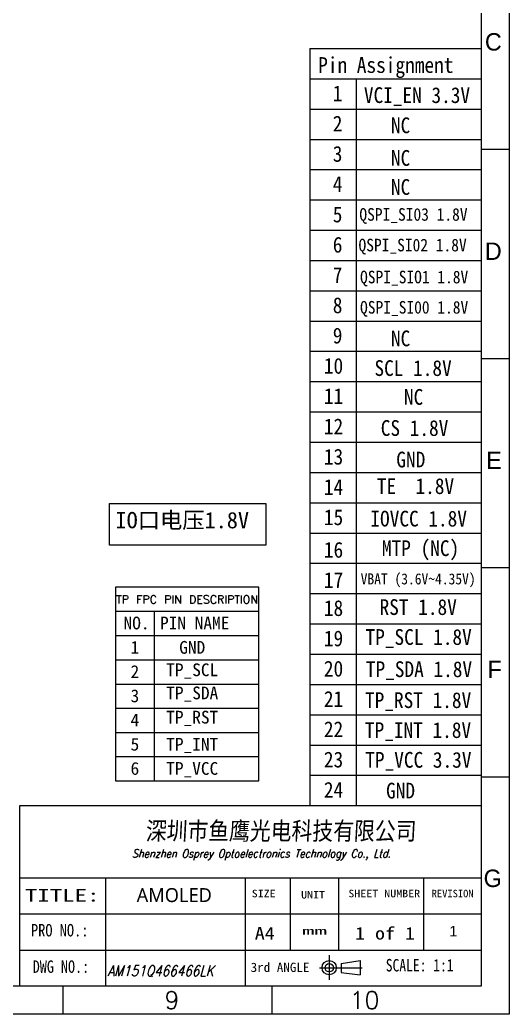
# Model space of a CAD drawing. Header units: millimetres. Extents: x -19 to 3409, y 490 to 920.
# Drawn here: x 2634.9 to 2705.8, y 644.2 to 788.3 of the extents above; entities that cross this region are included whole.
import ezdxf
from ezdxf.enums import TextEntityAlignment as Align

# ---------------------------------------------------------------- set-up
doc = ezdxf.new("R2010")
doc.units = ezdxf.units.MM
doc.layers.get('0').update_dxf_attribs({"lineweight": 5})
doc.layers.add('tableText', color=4, linetype='Continuous')
doc.layers.add('图框', color=7, linetype='Continuous', lineweight=5)
doc.styles.get("Standard").update_dxf_attribs({"font": 'txt', "bigfont": 'gbcbig.shx'})
doc.styles.add('STYLE1', font='', dxfattribs={"width": 0.9})
doc.styles.add('TEXTSTYLE_0', font='txt', dxfattribs={"width": 0.8})
doc.styles.add('tooopsys', font='simhei.ttf')
doc.styles.add('样式 3', font='italict.shx', dxfattribs={"width": 0.85, "oblique": 3})
doc.styles.add('汉字', font='')
doc.styles.get('STYLE1').set_extended_font_data('SimSun')
doc.styles.get('汉字').set_extended_font_data('SimSun')

msp = doc.modelspace()

# ---------------------------------------------------------------- linework, layer by layer
at = {"color": 1}
msp.add_lwpolyline([(2647.853932537087, 718.2507612508697), (2670.508617944773, 718.2507612508697), (2670.508617944773, 712.2025539487175), (2647.853932537087, 712.2025539487175)], close=True, dxfattribs=at)
at = {"layer": 'tableText', "color": 3, "lineweight": 5}
msp.add_lwpolyline([(2648.739517665905, 706.1183606898231), (2648.739517665905, 678.0383606898248), (2669.49313883403, 678.0383606898248), (2669.49313883403, 706.1183606898231)], close=True, dxfattribs=at)
for points in [[(2669.49313883403, 702.608360689821), (2648.739517665905, 702.6083606898209)], [(2654.355517665906, 702.6083606898209), (2654.355517665906, 699.0983606898227), (2654.355517665907, 678.0383606898248)], [(2648.739517665905, 699.0983606898227), (2665.587517665905, 699.0983606898227), (2669.49313883403, 699.0983606898225)], [(2648.739517665905, 695.5883606898207), (2669.49313883403, 695.5883606898248)], [(2648.739517665905, 692.0783606898259), (2669.49313883403, 692.0783606898259)], [(2648.739517665905, 688.5683606898275), (2669.49313883403, 688.5683606898275)], [(2648.739517665905, 685.0583606898252), (2669.49313883403, 685.0583606898252)], [(2648.739517665905, 681.5483606898268), (2669.49313883403, 681.5483606898268)]]:
    msp.add_lwpolyline(points, dxfattribs=at)
at = {"layer": '图框', "color": 7, "linetype": 'ByBlock', "lineweight": 5, "ltscale": 0.55}
for p, q in [((2705.75096220438, 864.5204282136949), (2705.75096220438, 644.2302454932017)), ((2701.708927103654, 860.4783931129716), (2701.708927103653, 648.2722805939262)), ((2705.750962204382, 769.5326033466786), (2701.708927103658, 769.5326033466786)), ((2705.750962204382, 739.2173400912478), (2701.708927103658, 739.2173400912478)), ((2705.750962204382, 708.9020768358172), (2701.708927103658, 708.9020768358172)), ((2705.750962204382, 678.5868135803864), (2701.708927103658, 678.5868135803865)), ((2701.708927103653, 648.2722805935753), (2398.600927103652, 648.2722805935753)), ((2641.087327103653, 648.272280593574), (2641.087327103653, 644.2302454928507)), ((2671.398127103653, 648.272280593574), (2671.398127103653, 644.2302454928507)), ((2705.75096220438, 644.2302454928506), (2394.558892002929, 644.2302454928516))]:
    msp.add_line(p, q, dxfattribs=at)
at = {"layer": '图框', "color": 3, "lineweight": 5}
for p, q in [((2676.898807333892, 784.193396437916), (2676.898807333892, 674.458484437916)), ((2676.898807333892, 784.193396437916), (2701.708927103653, 784.193396437916)), ((2701.708927103653, 784.193396437916), (2701.708927103653, 674.458484437916)), ((2676.898807333892, 779.8039999579161), (2701.708927103653, 779.8039999579161)), ((2683.583847012674, 779.8039999579161), (2683.583847012675, 674.458484437916)), ((2676.898807333892, 775.4146034779161), (2701.708927103653, 775.4146034779161)), ((2676.898807333892, 771.0252069979161), (2701.708927103653, 771.0252069979161)), ((2676.898807333892, 766.6358105179162), (2701.708927103653, 766.6358105179162)), ((2676.898807333892, 762.2464140379162), (2701.708927103653, 762.2464140379162)), ((2676.898807333892, 757.8570175579163), (2701.708927103653, 757.8570175579163)), ((2676.898807333892, 753.4676210779163), (2701.708927103653, 753.4676210779163)), ((2676.898807333892, 749.0782245979163), (2701.708927103653, 749.0782245979163)), ((2676.898807333892, 744.6888281179159), (2701.708927103653, 744.6888281179164)), ((2676.898807333892, 740.2994316379164), (2701.708927103653, 740.2994316379164)), ((2676.898807333892, 735.910035157916), (2701.708927103653, 735.910035157916)), ((2676.898807333892, 731.520638677916), (2701.708927103653, 731.520638677916)), ((2676.898807333892, 727.1312421979162), (2701.708927103653, 727.1312421979162)), ((2676.898807333892, 722.7418457179162), (2701.708927103653, 722.7418457179162)), ((2676.898807333892, 718.3524492379163), (2701.708927103653, 718.3524492379163)), ((2676.898807333892, 713.9630527579161), (2701.708927103653, 713.9630527579161)), ((2676.898807333892, 709.5736562779159), (2701.708927103653, 709.5736562779161)), ((2676.898807333892, 705.184259797916), (2701.708927103653, 705.184259797916)), ((2676.898807333892, 700.794863317916), (2701.708927103653, 700.794863317916)), ((2676.898807333892, 696.405466837916), (2701.708927103653, 696.405466837916)), ((2676.898807333892, 692.0160703579161), (2701.708927103653, 692.0160703579161)), ((2676.898807333892, 687.6266738779161), (2701.708927103653, 687.6266738779161)), ((2676.898807333892, 683.2372773979162), (2701.708927103653, 683.2372773979162)), ((2676.898807333892, 678.847880917916), (2701.708927103653, 678.8478809179162)), ((2676.898807333892, 674.458484437916), (2701.708927103653, 674.458484437916)), ((2676.898807333892, 674.458484437916), (2701.708927103653, 674.458484437916))]:
    msp.add_line(p, q, dxfattribs=at)
at = {"layer": '图框', "linetype": 'Continuous', "lineweight": 5}
for p, q in [((2634.888955146338, 648.2722806104506), (2634.888955146338, 674.4584844544402)), ((2634.888951105265, 663.9840015548007), (2701.708923575829, 663.9840015548007)), ((2647.335983954782, 648.2722805939262), (2647.335983954782, 663.9840015548007)), ((2667.576237056664, 648.2722806104506), (2667.576237056664, 663.9840015548007)), ((2674.066101843306, 653.5095213627241), (2674.066101843306, 663.9840015548007)), ((2681.103648737596, 653.5095213627241), (2681.103648737596, 663.9840015548007)), ((2693.412911219413, 653.5095213627241), (2693.412911219413, 663.9840015548007)), ((2634.888955146338, 658.7467621315219), (2701.708927103654, 658.7467621315219)), ((2634.888955146338, 653.5095213627241), (2701.708927103654, 653.5095213627241))]:
    msp.add_line(p, q, dxfattribs=at)
at = {"layer": '图框', "color": 0, "lineweight": 5}
msp.add_line((2634.888955146338, 674.458484437916), (2701.708927103653, 674.458484437916), dxfattribs=at)
at = {"layer": '图框', "linetype": 'Continuous'}
msp.add_line((2679.690623201969, 652.7952692184997), (2679.690623201969, 649.18338613062), dxfattribs=at)
at = {"layer": '图框', "color": 7, "linetype": 'Continuous'}
for p, q in [((2681.416498327522, 651.5497926029957), (2684.19213295979, 651.9955251622449)), ((2681.416498327522, 651.5497926029957), (2681.416498327522, 650.2687299093504)), ((2684.19213295979, 651.9955251622449), (2684.19213295979, 649.9297519727255)), ((2678.30280588588, 650.944846431342), (2684.459020418917, 650.944846431342)), ((2681.416498327522, 650.2687299093504), (2684.19213295979, 649.9297519727255))]:
    msp.add_line(p, q, dxfattribs=at)
for centre, radius in [((2679.690623201969, 650.9626385674401), 1.032886594714547), ((2679.690623201969, 650.944846431342), 0.6049461716538406)]:
    msp.add_circle(centre, radius, dxfattribs=at)

# ---------------------------------------------------------------- texts
at = {"color": 1, "insert": (2648.740335222013, 717.0130658963953), "char_height": 2.366, "width": 43.01474061655407, "attachment_point": 1}
msp.add_mtext('{\\fSimSun|b0|i0|c134|p2;IO口电压1.8V}', dxfattribs=at)
at = {"layer": 'tableText', "color": 3, "lineweight": 5}
msp.add_text('TP FPC PIN DESCRIPTION', height=1.169999999999999, dxfattribs=at).set_placement((2648.838379222363, 703.7465847949308))
at = {"layer": 'tableText', "color": 3, "lineweight": 5, "style": 'tooopsys'}
for s, p in [('NO.', (2651.78810258621, 699.9962642402096)), ('PIN NAME', (2660.21210258621, 699.9962642402096)), ('1', (2651.547517665904, 696.4658606898266)), ('GND', (2659.853054579804, 696.4658606898266)), ('2', (2651.547517665904, 692.9558606898246)), ('TP_SCL', (2659.853054579804, 693.214660439685)), ('TP_SDA', (2659.853054579804, 689.8606436566914)), ('3', (2651.547517665904, 689.4458606898262)), ('4', (2651.547517665904, 685.9358606898242)), ('TP_RST', (2659.853054579804, 686.350643656693)), ('5', (2651.547517665904, 682.4258606898255)), ('TP_INT', (2659.853054579804, 682.4258606898255)), ('6', (2651.547517665904, 678.9158606898237)), ('TP_VCC', (2659.853054579804, 678.9158606898269))]:
    msp.add_text(s, height=1.846326716047293, dxfattribs=at).set_placement(p, align=Align.CENTER)
at = {"layer": '图框', "color": 3, "lineweight": 5, "style": 'STYLE1', "width": 0.9}
for s, height, p in [('Pin Assignment', 2.285163308429833, (2678.093121859976, 780.6605066055037)), ('1', 2.285163308429833, (2680.209744832926, 776.5579910111707)), ('2', 2.285163308429833, (2680.209744832926, 772.1685945311702)), ('3', 2.285163308429833, (2680.209744832926, 767.7791980511703)), ('4', 2.285163308429833, (2680.209744832926, 763.3898015711703)), ('5', 2.285163308429833, (2680.209744832926, 759.0004050911704)), ('QSPI_SI03 1.8V', 1.828130646743866, (2684.063517631199, 759.2301519409565)), ('6', 2.285163308429833, (2680.209744832926, 754.6110086111704)), ('QSPI_SI02 1.8V', 1.828130646743866, (2683.938122046928, 754.7877629005731)), ('7', 2.285163308429833, (2680.209744832926, 750.2216121311704)), ('QSPI_SIO1 1.8V', 1.828130646743866, (2684.161975022698, 750.1562365734277)), ('8', 2.285163308429833, (2680.209744832926, 745.8322156511705)), ('QSPI_SI00 1.8V', 1.828130646743866, (2684.161975022698, 745.7642365734279)), ('9', 2.285163308429833, (2680.209744832926, 741.4428191711705)), ('10', 2.285163308429833, (2678.922223088078, 737.0534226911701)), ('11', 2.285163308429833, (2678.922223088078, 732.6640262111702)), ('12', 2.285163308429833, (2678.922223088078, 728.2746297311703)), ('13', 2.285163308429833, (2678.922223088078, 723.8852332511703)), ('14', 2.285163308429833, (2678.922223088078, 719.4958367711704)), ('15', 2.285163308429833, (2678.922223088078, 715.1064402911702)), ('16', 2.285163308429833, (2678.922223088078, 710.3896950722012)), ('17', 2.285163308429833, (2678.922223088078, 706.000298592201)), ('18', 2.285163308429833, (2678.922223088078, 701.9382508511703)), ('19', 2.285163308429833, (2678.922223088078, 697.5488543711704)), ('20', 2.285163308429833, (2678.922223088078, 693.1594578911704)), ('21', 2.285163308429833, (2678.922223088078, 688.7700614111704)), ('22', 2.285163308429833, (2678.922223088078, 684.3806649311705)), ('23', 2.285163308429833, (2678.922223088078, 679.9912684511705)), ('24', 2.285163308429833, (2678.922223088078, 675.6018719711706))]:
    msp.add_text(s, height=height, dxfattribs=at).set_placement(p)
for s, height, p in [('VCI_EN 3.3V', 2.285163308429833, (2692.407544117366, 776.2921034779212)), ('NC', 2.285163308429833, (2690.03046567108, 771.9188179559509)), ('NC', 2.285163308429833, (2690.03046567108, 767.1870340753184)), ('NC', 2.285163308429833, (2690.03046567108, 762.9788718578112)), ('NC', 2.285163308429833, (2690.03046567108, 741.0318894578114)), ('SCL 1.8V', 2.285163308429833, (2691.842394603192, 736.7299809277434)), ('NC', 2.285163308429833, (2691.913418807122, 732.545472202332)), ('CS 1.8V', 2.285163308429833, (2692.055471912037, 728.0414583299644)), ('GND', 2.285163308429833, (2691.51530255606, 723.4729077101986)), ('TE  1.8V', 2.285163308429833, (2692.192937891481, 719.6161985964154)), ('IOVCC 1.8V', 2.285163308429833, (2692.651816907607, 714.9065017214873)), ('MTP (NC)', 2.285163308429833, (2692.924170811856, 710.6249670028441)), ('VBAT (3.6V~4.35V)', 1.599614315900883, (2692.575393442409, 706.516713602773)), ('RST 1.8V', 2.285163308429833, (2692.584018930302, 702.0865044065871)), ('GND', 2.285163308429833, (2690.03125603821, 675.483612299826))]:
    msp.add_text(s, height=height, dxfattribs=at).set_placement(p, align=Align.CENTER)
at = {"layer": '图框', "color": 1, "lineweight": 5, "style": 'STYLE1', "width": 0.9}
for s, p in [('TP_SCL 1.8V', (2692.644938423718, 697.7488401303536)), ('TP_SDA 1.8V', (2692.696651424846, 693.0832460716393)), ('TP_RST 1.8V', (2692.570795111298, 688.5955404432042)), ('TP_INT 1.8V', (2692.556041781012, 684.2550419246451)), ('TP_VCC 3.3V', (2692.606563329684, 679.9446679044742))]:
    msp.add_text(s, height=2.285163308429833, dxfattribs=at).set_placement(p, align=Align.CENTER)
at = {"layer": '图框', "linetype": 'Continuous', "lineweight": 5, "style": 'TEXTSTYLE_0'}
for s, height, width, p, p2 in [('TITLE:', 1.805945092688954, 1.281600505077505, (2635.618544693428, 660.5442177723309), (2646.419545360446, 660.5442177723309)), ('SIZE', 1.083567055613372, 0.9600000000001008, (2668.47011013678, 661.1680107375591), (2671.937524714743, 661.1680107375591)), ('UNIT', 1.083567055613372, 0.9599999999999749, (2675.620406750372, 660.9887142747624), (2679.087821328335, 660.9887142747624)), ('SHEET NUMBER', 1.083567055613372, 0.8228571428571569, (2682.462584417867, 661.1680107375597), (2692.864828151756, 661.1680107375597)), ('REVISION', 1.083567055613372, 0.7636363636364581, (2694.536133737508, 661.1680107375597), (2700.604109248944, 661.1680107375597)), ('PRO NO.:', 1.805945092688954, 0.728598110541054, (2636.490391318021, 655.48485009543), (2644.823843139091, 655.48485009543)), ('A4', 1.805945092688954, 0.9599999999998741, (2668.910951007734, 655.0413028972782), (2671.800463156036, 655.0413028972782)), ('mm', 1.083567055613372, 1.999999999999738, (2675.74067790903, 655.7583266974594), (2679.352568094407, 655.7583266974594)), ('1', 1.805945092688954, 2.400000000001196, (2683.440195176197, 655.0413028972782), (2684.884951250348, 655.0413028972782)), (' of ', 1.805945092688954, 0.8000000000000839, (2684.884951250348, 655.0413028972782), (2690.663975546954, 655.0413028972782)), ('1', 1.805945092688954, 2.399999999999685, (2690.663975546954, 655.0413028972782), (2692.108731621105, 655.0413028972782)), ('DWG NO.:', 1.805945092688954, 0.679300411577926, (2636.747211516506, 650.2115973997725), (2644.925739814845, 650.2115973997725)), ('   3rd ANGLE', 1.354458819516716, 0.7199999999999986, (2665.465593505506, 650.3349851051378), (2676.843047589446, 650.3349851051378))]:
    msp.add_text(s, height=height, dxfattribs=dict(at, width=width)).set_placement(p, p2, align=Align.FIT)
at = {"layer": '图框', "color": 7, "linetype": 'ByBlock', "lineweight": 5, "ltscale": 0.55, "char_height": 2.526271937952558, "width": 4.300321143660369}
for s, insert, attachment_point in [('{\\f\uffd0ￂﾼﾚￃ\ufff7\ufff3w|b0|i0|c134|p54;C}', (2704.684926365224, 783.858370440573), 9), ('{\\f\uffd0ￂﾼﾚￃ\ufff7\ufff3w|b0|i0|c134|p54;D}', (2704.684926365224, 753.5475704405729), 9), ('{\\f\uffd0ￂﾼﾚￃ\ufff7\ufff3w|b0|i0|c134|p54;E}', (2704.684926365223, 723.236770440573), 9), ('{\\f\uffd0ￂﾼﾚￃ\ufff7\ufff3w|b0|i0|c134|p54;F}', (2704.684926365223, 692.925970440573), 9), ('{\\f\uffd0ￂﾼﾚￃ\ufff7\ufff3w|b0|i0|c134|p54;G}', (2704.684926365223, 662.615170440573), 9), ('9', (2655.826888737929, 644.9914690704369), 7), ('10', (2686.969365469378, 644.9914690704369), 9)]:
    msp.add_mtext(s, dxfattribs=dict(at, insert=insert, attachment_point=attachment_point))
at = {"layer": '图框', "lineweight": 5, "attachment_point": 1}
for s, insert, char_height, width, style in [('{\\C6;深圳市鱼鹰光电科技有限公司}', (2653.083121682501, 672.0853811598562), 2.6, 42.92835490257717, '样式 3'), ('\\pxqj;{\\H0.83333x;Shenzhen Osprey Optoelectronics Technology Co., Ltd.}', (2651.131729551885, 668.1036642087195), 1.43, 49.21343793317515, '样式 3'), ('{\\fMicrosoft YaHei|b0|i0|c134|p34;\\C3;AMOLED}', (2651.798057550153, 662.4896426076522), 2.022658574530408, 9.53816552833993, '汉字'), ('{\\fSTXinwei|b0|i0|c134|p2;\\C3;}', (2647.996838078518, 656.8645951617203), 1.7, 14.9753066890895, '样式 3'), ('SCALE: 1:1', (2687.883444272008, 652.2197786699994), 1.805945155830722, 24.66291800143541, 'TEXTSTYLE_0'), ('AM151Q466466LK', (2647.552251297544, 651.2544261186547), 1.5, 17.22161432521358, '样式 3')]:
    msp.add_mtext(s, dxfattribs=dict(at, insert=insert, char_height=char_height, width=width, style=style))
at = {"layer": '图框', "lineweight": 5, "insert": (2697.090782067318, 657.0160621132458), "char_height": 1.516527996137945, "width": 1.895781682122287, "attachment_point": 1}
msp.add_mtext('{\\f@Arial Unicode MS|b0|i0|c0|p34;1}', dxfattribs=at)

doc.saveas('drawing.dxf')
